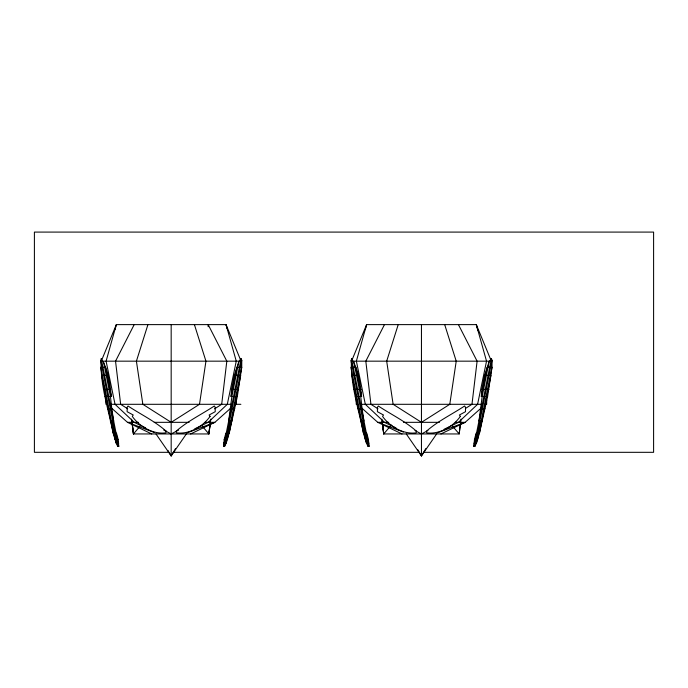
<?xml version="1.0" encoding="UTF-8"?>
<svg xmlns="http://www.w3.org/2000/svg" width="688" height="688" viewBox="0 0 688 688"><rect width="100%" height="100%" fill="white"/><g stroke="black" fill="none" stroke-linecap="round" stroke-linejoin="round"><path stroke-width="1.03" d="M107.956 375.313L101.626 375.313L113.176 433.165L116.186 443.158L117.777 446.452L118.757 446.452L118.155 439.434L116.487 433.165L113.176 433.165C108.334 408.698 99.7 383.672 101.239 358.663C108.351 369.619 109.917 383.68 111.31 396.486L105.032 396.486M358.233 375.313L351.903 375.313L363.453 433.165L366.463 443.158L368.063 446.452L369.035 446.452L368.433 439.434L366.764 433.165L363.453 433.165C358.62 408.698 349.977 383.672 351.516 358.663C358.629 369.619 360.194 383.68 361.596 396.486L355.309 396.486M234.393 375.313L238.865 361.518L241.11 358.663L241.763 360.288L241.746 367.272L237.317 396.486L229.173 433.165L226.163 443.158L224.572 446.452L223.591 446.452L224.193 439.434L225.862 433.165L229.173 433.165L240.723 375.313L234.393 375.313L231.581 389.382L231.039 396.486L237.317 396.486M484.67 375.313L489.151 361.518L491.395 358.663L492.049 360.288L492.023 367.272L487.603 396.486L479.459 433.165L476.44 443.158L474.849 446.452L473.869 446.452L474.471 439.434L476.139 433.165L479.459 433.165L491 375.313L484.67 375.313L481.858 389.382L481.316 396.486L487.603 396.486M105.986 399.04L105.961 404.303L107.285 404.303M356.264 399.04L356.238 404.303L357.562 404.303M232.08 421.004L228.665 421.004L231.89 396.486L238.865 361.518M482.357 421.004L478.951 421.004L482.168 396.486L489.151 361.518M131.571 419.087L133.455 433.947L208.894 433.947L210.003 424.367M460.289 424.367L459.18 433.947L383.732 433.947L381.849 419.087M201.98 425.803L208.894 433.947L210.502 421.211M208.894 433.947L210.777 419.087M461.055 419.087L459.18 433.947L452.257 425.803M231.039 396.486L236.861 367.272L241.746 367.272L227.341 439.434L224.193 439.434M223.591 446.452L241.11 358.663M224.572 446.452L241.763 360.288M230.583 421.004L226.163 443.158L223.583 443.158M481.316 396.486L487.147 367.272L492.023 367.272L477.618 439.434L474.471 439.434M473.869 446.452L491.395 358.663M474.849 446.452L492.049 360.288M480.86 421.004L476.44 443.158L473.869 443.158M114.913 329.69L116.324 324.616L226.025 324.616L240.68 360.177M365.19 329.69L366.601 324.616L476.302 324.616L490.553 359.188M147.937 324.616L136.405 361.166L142.846 404.303L171.174 422.329L199.503 404.303L205.944 361.166L194.412 324.616M398.214 324.616L386.682 361.166L393.123 404.303L421.452 422.329L449.789 404.303L456.221 361.166L444.697 324.616M102.073 359.188L116.324 324.616L106.09 361.166L115.042 404.303L134.194 422.329L145.675 427.902M352.359 359.188L366.601 324.616L356.367 361.166L365.319 404.303L384.472 422.329L395.953 427.902M134.194 324.616L115.532 361.166L120.649 404.303L127.727 408.81M384.472 324.616L365.81 361.166L370.927 404.303L378.004 408.81M155.995 433.947L171.174 455.912L175.526 448.585M406.281 433.947L421.452 455.912L425.803 448.585M167.906 450.416L171.174 455.912L186.353 433.947M417.642 449.505L421.452 455.912L436.631 433.947M131.847 421.211L133.455 433.947L140.369 425.803M382.132 421.211L383.732 433.947L391.343 424.986M231.177 407.769L214.871 422.329L190.619 433.947M481.462 407.769L465.157 422.329L440.896 433.947M214.622 408.81L221.699 404.303L226.816 361.166L208.154 324.616L208.154 326.74M465.785 408.251L471.977 404.303L477.102 361.166L458.432 324.616M178.579 430.077L171.174 433.947L163.77 430.077M427.936 430.559L421.452 433.947L414.976 430.559M194.756 428.83L208.154 422.329L227.307 404.303L236.259 361.166L226.025 324.616L227.152 328.675M444.078 429.303L458.432 422.329L477.584 404.303L486.536 361.166L476.302 324.616L477.997 330.704M187.196 432.821L214.871 422.329L204.99 422.329M437.473 432.821L465.157 422.329L455.267 422.329M103.191 361.166L240.121 361.166M352.505 361.166L490.398 361.166M103.682 389.382L110.768 389.382M231.581 389.382L238.667 389.382M353.959 389.382L361.045 389.382M481.858 389.382L488.944 389.382M111.164 404.303L231.185 404.303M235.064 404.303L240.869 404.303M361.441 404.303L481.462 404.303M485.341 404.303L486.674 404.303L486.648 400.098M107.577 408.749L111.791 408.749L113.683 421.004L110.269 421.004M230.557 408.749L234.771 408.749M357.855 408.749L362.069 408.749L363.961 421.004L360.546 421.004M480.843 408.749L485.049 408.749M138.417 422.329L127.478 422.329L111.172 407.769M154.25 422.329L189.157 422.329M388.694 422.329L377.755 422.329L361.449 407.769M403.469 422.329L439.434 422.329M118.155 439.434L115.008 439.434L100.603 367.272L105.479 367.272L111.31 396.486M368.433 439.434L365.285 439.434L350.889 367.272L355.765 367.272L361.596 396.486M118.766 443.158L116.186 443.158L111.766 421.004M369.043 443.158L366.463 443.158L362.043 421.004M168.775 452.317L34.4 452.317L34.4 232.088L653.6 232.088L653.6 452.317L423.55 452.317M173.075 452.317L419.25 452.317M403.452 432.073L377.755 422.329L402.016 433.947M154.164 432.451L127.478 422.329L151.73 433.947M353.761 361.518L360.744 396.486L362.069 408.749M351.516 358.663L369.035 446.452M350.863 360.288L368.063 446.452M103.484 361.518L110.458 396.486L111.791 408.749M101.239 358.663L118.757 446.452M100.586 360.288L117.777 446.452M382.623 424.367L383.732 433.947M132.345 424.367L133.455 433.947M236.354 396.942L236.388 404.303M421.452 324.616L421.452 455.912M171.174 324.616L171.174 455.912M166.204 431.221L165.954 432.821C153.476 434.721 139.303 426.551 132.268 416.343L133.24 415.027L127.134 411.691L127.134 407.356L128.02 405.997C140.524 414.279 154.834 421.142 166.204 431.221M416.481 431.221L416.24 432.821C403.753 434.721 389.589 426.551 382.545 416.343L383.517 415.027L377.411 411.691L377.411 407.356L378.305 405.997C390.801 414.279 405.112 421.142 416.481 431.221M210.081 416.343C203.046 426.551 188.873 434.721 176.395 432.821L176.145 431.221C187.514 421.142 201.825 414.279 214.329 405.997L215.215 407.356L215.215 411.691L209.109 415.027L210.081 416.343M460.367 416.343C453.323 426.551 439.15 434.721 426.672 432.821L426.431 431.221C437.792 421.142 452.111 414.279 464.606 405.997L465.501 407.356L465.501 411.691L459.386 415.027L460.367 416.343"/></g></svg>
